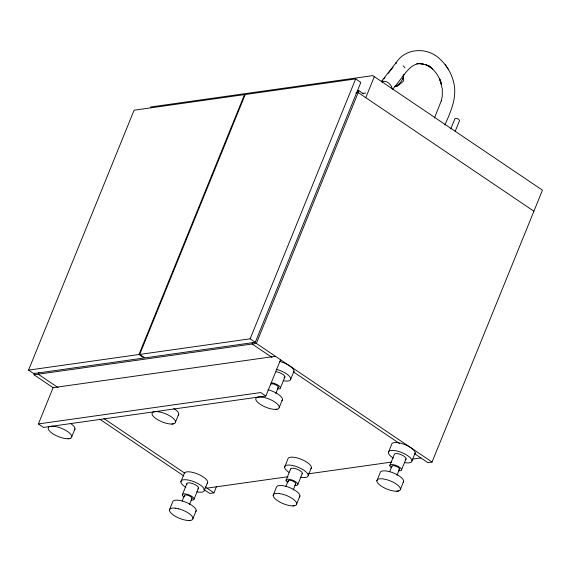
<?xml version="1.0" encoding="UTF-8"?>
<svg xmlns="http://www.w3.org/2000/svg" width="571" height="571" viewBox="0 0 571 571"><rect width="100%" height="100%" fill="white"/><g stroke="black" fill="none" stroke-linecap="round" stroke-linejoin="round"><path stroke-width="0.86" d="M382.085 82.452L382.32 81.732C386.317 79.89 391.52 84.451 392.134 88.484M28.55 370.115L134.092 110.203L244.509 94.608L138.967 354.52L28.55 370.115L33.703 373.591L144.12 357.996L138.967 354.52M53.21 387.759L34.017 374.797L34.688 373.148M38.885 372.556L38.214 374.205L58.149 387.666M280.575 359.773L265.858 396.024L43.532 427.415L38.385 423.939L53.103 387.688L275.429 356.297M71.768 436.715L74.972 428.807M139.709 354.42L245.252 94.508L355.669 78.912L360.822 82.395L255.28 342.3L144.863 357.896L139.709 354.42L250.134 338.824L255.28 342.3M175.518 422.062L178.723 414.153M169.38 510.06L172.592 502.152A12.605 4.411 22.1 0 1 186.232 502.38A12.605 4.411 22.1 0 1 195.682 511.68M180.893 481.717L184.105 473.809A12.605 4.411 22.1 0 1 197.737 474.037A12.605 4.411 22.1 0 1 207.187 483.344M182.306 494.85L186.781 483.837M182.142 501.088L184.369 495.592M250.134 338.824L355.669 78.912M252.81 342.35L252.139 343.999L271.982 357.396M189.479 504.628L192.027 498.347M34.017 374.797L256.343 343.407L358.938 90.746L363.477 93.815M194.09 499.09L198.565 488.077M192.948 518.539L196.16 510.631M204.454 490.196L207.666 482.288M365.775 97.677L374.312 76.65M203.826 489.461L209.728 493.451L213.932 492.859L216.609 486.256M275.8 393.505L278.348 387.224M280.411 387.966L284.886 376.953M279.262 407.416L282.474 399.507M290.775 379.073L293.986 371.164M273.131 495.407L276.343 487.498A12.605 4.411 22.1 0 1 289.982 487.734A12.605 4.411 22.1 0 1 299.432 497.034M284.644 467.064L287.855 459.155A12.605 4.411 22.1 0 1 301.488 459.391A12.605 4.411 22.1 0 1 310.938 468.691M286.057 480.197L290.532 469.184M434.495 117.94L441.426 100.439L441.297 100.903L442.289 96.021L442.289 88.762L439.613 78.741M285.893 486.435L288.119 480.939M293.23 489.975L295.778 483.694M297.841 484.436L302.316 473.423M444.866 125.028C450.805 111.609 457.621 96.742 453.488 81.746C451.347 73.017 446.493 65.073 439.87 59.013C427.836 47.065 405.945 47.614 396.374 62.346L381.478 81.382M296.699 503.886L299.911 495.978M308.204 475.55L311.416 467.642M376.881 480.761L380.093 472.852A12.605 4.411 22.1 0 1 393.733 473.081A12.605 4.411 22.1 0 1 403.183 482.381M388.394 452.418L391.606 444.509A12.605 4.411 22.1 0 1 405.239 444.738A12.605 4.411 22.1 0 1 414.689 454.045M389.807 465.551L394.283 454.537A6.302 2.205 22.1 0 1 401.856 454.987A6.302 2.205 22.1 0 1 405.196 459.648M389.643 471.789L391.87 466.293M396.981 475.329L399.529 469.048M401.591 469.79L406.067 458.777M400.449 489.24L403.661 481.332M411.955 460.897L415.167 452.989M414.253 453.467L427.857 462.653L432.054 462.06L542.45 190.186L372.799 75.629L150.473 107.02M450.769 128.946L455.08 118.383L457.392 118.632L458.784 119.346L459.562 120.681L455.215 131.223M403.069 75.629L404.14 74.237M392.698 89.376L402.476 76.807C407.423 70.197 413.732 61.789 423.204 63.931L419.913 63.652L425.502 64.687L430.099 66.514L425.823 64.759L430.177 67.021L428.1 65.686L432.647 68.92L431.255 67.892C436.372 72.103 439.706 78.084 441.576 84.372M395.874 62.988L396.374 62.346M381.863 81.475L382.927 80.111M383.998 78.748L385.061 77.385M388.266 73.288L393.069 67.142M395.739 63.731L396.224 63.36M69.455 438.514L68.042 438.714L69.997 438.435M173.206 423.86L171.792 424.06A12.562 4.404 22.1 0 1 154.22 417.215A12.562 4.404 22.1 0 1 158.246 411.727M276.956 409.214L275.543 409.414L277.499 409.136A12.562 4.404 22.1 0 0 277.071 403.747A12.562 4.404 22.1 0 0 264.794 397.63L261.925 397.081M190.635 520.338L189.222 520.538L191.178 520.26A12.562 4.404 22.1 0 0 190.75 514.871A12.562 4.404 22.1 0 0 178.473 508.754M294.386 505.692L292.973 505.892L294.929 505.613A12.562 4.404 22.1 0 0 294.5 500.225A12.562 4.404 22.1 0 0 282.224 494.108L279.355 493.558M398.137 491.039L396.724 491.238A12.605 4.411 22.1 0 1 379.073 484.429A12.605 4.411 22.1 0 1 383.112 478.919L385.982 479.476A12.562 4.404 22.1 0 1 398.251 485.571A12.562 4.404 22.1 0 1 398.665 490.953M357.168 90.996L358.938 90.746M394.704 86.349C398.786 85.564 402.212 80.597 403.604 77.092L402.905 76.336M355.683 92.916L358.203 92.559L533.914 211.206M362.2 93.523L365.733 93.023M38.385 423.939L260.704 392.548L265.858 396.024M171.792 424.06L173.748 423.789A12.562 4.404 22.1 0 0 173.32 418.4A12.562 4.404 22.1 0 0 161.043 412.276L158.174 411.734M206.959 488.148L287.955 476.714M308.204 473.859L391.834 462.046M412.961 459.063L420.884 457.942M396.724 491.238L398.679 490.96M416.659 63.731L419.399 63.666M175.604 508.204L178.48 508.775M395.175 86.578L397.202 86.435L403.233 81.31L403.754 80.047L402.898 78.591M256.343 343.407L432.054 462.06M293.358 371.835L399.507 443.51M103.922 418.579L184.854 473.223M205.068 486.87L213.932 492.859M99.725 419.171L183.891 476M448.656 69.798L445.252 64.723M439.634 78.812L441.54 84.287M403.162 65.872A6.852 3.248 38.2 0 1 404.946 67.799M288.576 481.874A4.097 1.435 22.1 0 1 289.568 480.29A4.097 1.435 22.1 0 1 294.5 482.06A4.097 1.435 22.1 0 1 295.214 484.265M287.663 482.438A6.302 2.205 22.1 0 1 288.298 479.19A6.302 2.205 22.1 0 1 296.884 482.752A6.302 2.205 22.1 0 1 294.736 485.371M288.969 472.36A12.605 4.411 22.1 0 1 288.719 465.044A12.605 4.411 22.1 0 1 306.563 472.438A12.605 4.411 22.1 0 1 300.589 477.17M293.044 505.87A12.562 4.404 22.1 0 1 275.408 499.047A12.562 4.404 22.1 0 1 279.433 493.551M290.689 469.854A6.302 2.205 22.1 0 1 296.585 469.005A6.302 2.205 22.1 0 1 302.073 473.951M173.784 408.458A12.605 4.411 22.1 0 1 178.252 415.21M184.826 496.52A4.097 1.435 22.1 0 1 185.818 494.936A4.097 1.435 22.1 0 1 190.75 496.713A4.097 1.435 22.1 0 1 191.463 498.911M183.912 497.091A6.302 2.205 22.1 0 1 184.547 493.844A6.302 2.205 22.1 0 1 193.134 497.398A6.302 2.205 22.1 0 1 190.985 500.018M186.938 484.501A6.302 2.205 22.1 0 1 193.605 483.951A6.302 2.205 22.1 0 1 197.694 488.947M185.832 487.413A12.605 4.411 22.1 0 1 184.59 479.697A12.605 4.411 22.1 0 1 202.676 486.956A12.605 4.411 22.1 0 1 196.838 491.824M189.294 520.516A12.562 4.404 22.1 0 1 171.657 513.693A12.562 4.404 22.1 0 1 175.682 508.204M391.97 466.721A4.097 1.435 22.1 0 1 396.31 466.364A4.097 1.435 22.1 0 1 398.965 469.612M391.413 467.792A6.302 2.205 22.1 0 1 392.049 464.544A6.302 2.205 22.1 0 1 400.635 468.099A6.302 2.205 22.1 0 1 398.487 470.718M393.333 458.113A12.605 4.411 22.1 0 1 392.091 450.398A12.605 4.411 22.1 0 1 410.178 457.657A12.605 4.411 22.1 0 1 404.339 462.524M270.79 384.897A4.097 1.435 22.1 0 1 275.129 384.54A4.097 1.435 22.1 0 1 277.784 387.788M271.732 382.791A6.302 2.205 22.1 0 1 279.719 386.546A6.302 2.205 22.1 0 1 277.306 388.894M276.207 371.778A6.302 2.205 22.1 0 1 283.287 374.712A6.302 2.205 22.1 0 1 284.015 377.824M276.307 369.301A12.605 4.411 22.1 0 1 290.275 377.402A12.605 4.411 22.1 0 1 283.152 380.693M275.615 409.393A12.562 4.404 22.1 0 1 257.971 402.569A12.562 4.404 22.1 0 1 261.996 397.073M279.519 361.393A12.605 4.411 22.1 0 1 293.508 372.213M268.013 389.736A12.605 4.411 22.1 0 1 282.003 400.557M68.085 438.742A12.605 4.411 22.1 0 1 50.391 431.897A12.605 4.411 22.1 0 1 54.431 426.387L57.3 426.944A12.562 4.404 22.1 0 1 69.569 433.046A12.562 4.404 22.1 0 1 69.983 438.428M70.647 423.511A12.605 4.411 22.1 0 1 74.501 429.856M403.604 77.092L403.304 78.448L403.604 77.092"/></g></svg>
